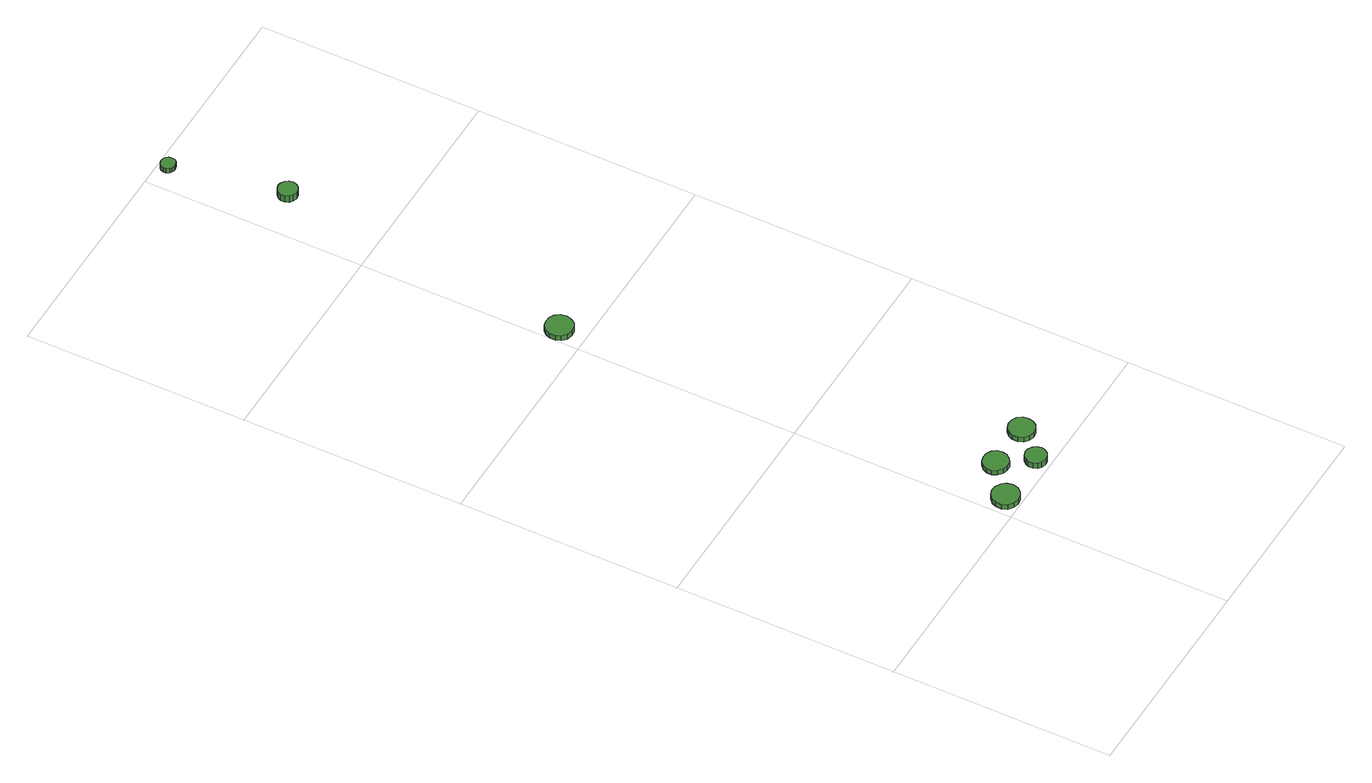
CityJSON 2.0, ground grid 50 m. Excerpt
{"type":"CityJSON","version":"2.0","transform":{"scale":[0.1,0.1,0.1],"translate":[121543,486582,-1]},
"CityObjects":{
"tree1":{"type":"SolitaryVegetationObject","attributes":{"function":"something"},"geometry":[{"type":"MultiSurface","lod":"1","boundaries":[[[0,1,2,3,4,5,6,7,8,9,10,11,12,13,14]],[[15,16,17,18,19,20,21,22,23,24,25,26,27,28,29]],[[0,29,28,1]],[[1,28,27,2]],[[2,27,26,3]],[[3,26,25,4]],[[4,25,24,5]],[[5,24,23,6]],[[6,23,22,7]],[[7,22,21,8]],[[8,21,20,9]],[[9,20,19,10]],[[10,19,18,11]],[[11,18,17,12]],[[12,17,16,13]],[[13,16,15,14]],[[14,15,29,0]]]}]},
"tree2":{"type":"SolitaryVegetationObject","attributes":{"function":"something"},"geometry":[{"type":"MultiSurface","lod":"1","boundaries":[[[30,31,32,33,34,35,36,37,38,39,40,41,42,43,44]],[[45,46,47,48,49,50,51,52,53,54,55,56,57,58,59]],[[30,59,58,31]],[[31,58,57,32]],[[32,57,56,33]],[[33,56,55,34]],[[34,55,54,35]],[[35,54,53,36]],[[36,53,52,37]],[[37,52,51,38]],[[38,51,50,39]],[[39,50,49,40]],[[40,49,48,41]],[[41,48,47,42]],[[42,47,46,43]],[[43,46,45,44]],[[44,45,59,30]]]}]},
"tree3":{"type":"SolitaryVegetationObject","attributes":{"function":"something"},"geometry":[{"type":"MultiSurface","lod":"1","boundaries":[[[60,61,62,63,64,65,66,67,68,69,70,71,72,73,74]],[[75,76,77,78,79,80,81,82,83,84,85,86,87,88,89]],[[60,89,88,61]],[[61,88,87,62]],[[62,87,86,63]],[[63,86,85,64]],[[64,85,84,65]],[[65,84,83,66]],[[66,83,82,67]],[[67,82,81,68]],[[68,81,80,69]],[[69,80,79,70]],[[70,79,78,71]],[[71,78,77,72]],[[72,77,76,73]],[[73,76,75,74]],[[74,75,89,60]]]}]},
"tree4":{"type":"SolitaryVegetationObject","attributes":{"function":"something"},"geometry":[{"type":"MultiSurface","lod":"1","boundaries":[[[90,91,92,93,94,95,96,97,98,99,100,101,102,103,104]],[[105,106,107,108,109,110,111,112,113,114,115,116,117,118,119]],[[90,119,118,91]],[[91,118,117,92]],[[92,117,116,93]],[[93,116,115,94]],[[94,115,114,95]],[[95,114,113,96]],[[96,113,112,97]],[[97,112,111,98]],[[98,111,110,99]],[[99,110,109,100]],[[100,109,108,101]],[[101,108,107,102]],[[102,107,106,103]],[[103,106,105,104]],[[104,105,119,90]]]}]},
"tree5":{"type":"SolitaryVegetationObject","attributes":{"function":"something"},"geometry":[{"type":"MultiSurface","lod":"1","boundaries":[[[120,121,122,123,124,125,126,127,128,129,130,131,132,133,134]],[[135,136,137,138,139,140,141,142,143,144,145,146,147,148,149]],[[120,149,148,121]],[[121,148,147,122]],[[122,147,146,123]],[[123,146,145,124]],[[124,145,144,125]],[[125,144,143,126]],[[126,143,142,127]],[[127,142,141,128]],[[128,141,140,129]],[[129,140,139,130]],[[130,139,138,131]],[[131,138,137,132]],[[132,137,136,133]],[[133,136,135,134]],[[134,135,149,120]]]}]},
"tree6":{"type":"SolitaryVegetationObject","attributes":{"function":"something"},"geometry":[{"type":"MultiSurface","lod":"1","boundaries":[[[150,151,152,153,154,155,156,157,158,159,160,161,162,163,164]],[[165,166,167,168,169,170,171,172,173,174,175,176,177,178,179]],[[150,179,178,151]],[[151,178,177,152]],[[152,177,176,153]],[[153,176,175,154]],[[154,175,174,155]],[[155,174,173,156]],[[156,173,172,157]],[[157,172,171,158]],[[158,171,170,159]],[[159,170,169,160]],[[160,169,168,161]],[[161,168,167,162]],[[162,167,166,163]],[[163,166,165,164]],[[164,165,179,150]]]}]},
"tree7":{"type":"SolitaryVegetationObject","attributes":{"function":"something"},"geometry":[{"type":"MultiSurface","lod":"1","boundaries":[[[180,181,182,183,184,185,186,187,188,189,190,191,192,193,194]],[[195,196,197,198,199,200,201,202,203,204,205,206,207,208,209]],[[180,209,208,181]],[[181,208,207,182]],[[182,207,206,183]],[[183,206,205,184]],[[184,205,204,185]],[[185,204,203,186]],[[186,203,202,187]],[[187,202,201,188]],[[188,201,200,189]],[[189,200,199,190]],[[190,199,198,191]],[[191,198,197,192]],[[192,197,196,193]],[[193,196,195,194]],[[194,195,209,180]]]}]}
},
"vertices":[
[73,34,21],[70,47,21],[62,57,21],[51,63,21],[39,65,21],[27,61,21],[17,52,21],[12,41,21],[12,28,21],[17,16,21],[27,8,21],[39,4,21],[51,5,21],[62,11,21],[70,22,21],[70,22,8],[62,11,8],[51,5,8],[39,4,8],[27,8,8],[17,16,8],[12,28,8],[12,41,8],[17,52,8],[27,61,8],[39,65,8],[51,63,8],[62,57,8],[70,47,8],[73,34,8],
[144,97,21],[142,109,21],[135,118,21],[125,124,21],[113,125,21],[102,122,21],[93,114,21],[88,103,21],[88,91,21],[93,81,21],[102,73,21],[113,69,21],[125,70,21],[135,76,21],[142,86,21],[142,86,8],[135,76,8],[125,70,8],[113,69,8],[102,73,8],[93,81,8],[88,91,8],[88,103,8],[93,114,8],[102,122,8],[113,125,8],[125,124,8],[135,118,8],[142,109,8],[144,97,8],
[191,32,23],[189,42,23],[183,50,23],[174,55,23],[165,56,23],[155,53,23],[148,46,23],[144,37,23],[144,27,23],[148,18,23],[155,12,23],[165,9,23],[174,10,23],[183,15,23],[189,23,23],[189,23,8],[183,15,8],[174,10,8],[165,9,8],[155,12,8],[148,18,8],[144,27,8],[144,37,8],[148,46,8],[155,53,8],[165,56,8],[174,55,8],[183,50,8],[189,42,8],[191,32,8],
[253,96,21],[251,108,21],[244,118,21],[233,124,21],[221,125,21],[210,122,21],[201,114,21],[196,103,21],[196,90,21],[201,79,21],[210,71,21],[221,67,21],[233,69,21],[244,75,21],[251,85,21],[251,85,8],[244,75,8],[233,69,8],[221,67,8],[210,71,8],[201,79,8],[196,90,8],[196,103,8],[201,114,8],[210,122,8],[221,125,8],[233,124,8],[244,118,8],[251,108,8],[253,96,8],
[61,1059,22],[58,1072,22],[51,1082,22],[40,1088,22],[27,1089,22],[15,1086,22],[6,1077,22],[1,1065,22],[1,1053,22],[6,1041,22],[15,1033,22],[27,1029,22],[40,1030,22],[51,1036,22],[58,1047,22],[58,1047,8],[51,1036,8],[40,1030,8],[27,1029,8],[15,1033,8],[6,1041,8],[1,1053,8],[1,1065,8],[6,1077,8],[15,1086,8],[27,1089,8],[40,1088,8],[51,1082,8],[58,1072,8],[61,1059,8],
[128,1727,25],[126,1736,25],[121,1743,25],[113,1748,25],[104,1749,25],[96,1746,25],[89,1740,25],[85,1732,25],[85,1723,25],[89,1715,25],[96,1709,25],[104,1706,25],[113,1707,25],[121,1711,25],[126,1719,25],[126,1719,7],[121,1711,7],[113,1707,7],[104,1706,7],[96,1709,7],[89,1715,7],[85,1723,7],[85,1732,7],[89,1740,7],[96,1746,7],[104,1749,7],[113,1748,7],[121,1743,7],[126,1736,7],[128,1727,7],
[75,1978,20],[74,1985,20],[70,1990,20],[64,1993,20],[57,1994,20],[51,1992,20],[46,1988,20],[43,1981,20],[43,1975,20],[46,1968,20],[51,1964,20],[57,1962,20],[64,1963,20],[70,1966,20],[74,1971,20],[74,1971,7],[70,1966,7],[64,1963,7],[57,1962,7],[51,1964,7],[46,1968,7],[43,1975,7],[43,1981,7],[46,1988,7],[51,1992,7],[57,1994,7],[64,1993,7],[70,1990,7],[74,1985,7],[75,1978,7]
]}
